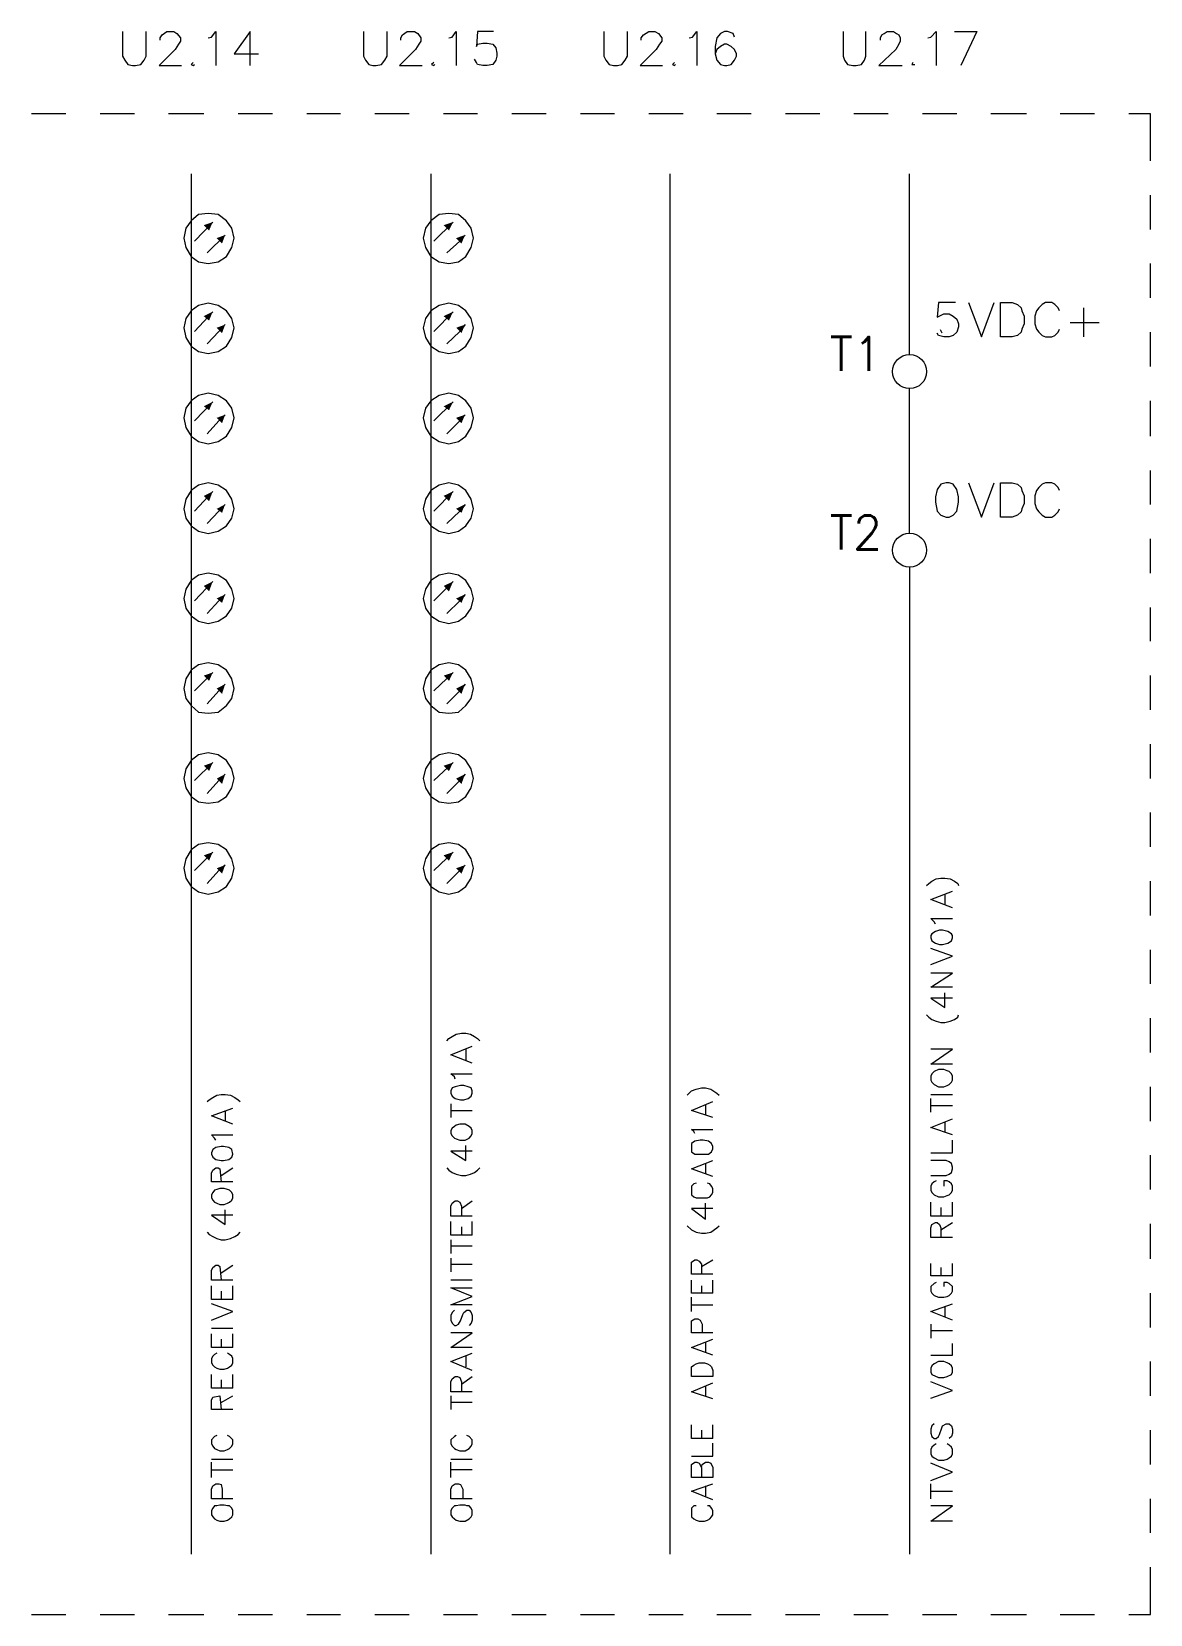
# Model space of a CAD drawing. Extents: x 386 to 646, y 166 to 262.
# Drawn here: x 580.5 to 646.3, y 169.1 to 262.2 of the extents above; entities that cross this region are included whole.
import ezdxf
from ezdxf.enums import TextEntityAlignment as Align

# ---------------------------------------------------------------- set-up
doc = ezdxf.new("R2010")
doc.units = 0
doc.header["$MEASUREMENT"] = 0
doc.layers.get('0').update_dxf_attribs({"linetype": 'CONTINUOUS'})
doc.styles.add('ROMANS', font='romans')

msp = doc.modelspace()

# ---------------------------------------------------------------- hatches: boundary and pattern name
at = {"linetype": 'Continuous'}
for points in [[(590.944, 250.46), (591.154, 250.958), (590.63, 250.775)], [(605.046, 250.46), (605.282, 250.958), (604.732, 250.775)], [(591.705, 249.7), (591.888, 250.198), (591.39, 250.015)], [(605.78, 249.7), (605.99, 250.198), (605.465, 250.015)], [(590.944, 245.166), (591.154, 245.69), (590.63, 245.428)], [(605.046, 245.166), (605.282, 245.69), (604.732, 245.428)], [(591.705, 244.432), (591.888, 244.93), (591.39, 244.746)], [(605.78, 244.432), (605.99, 244.93), (605.465, 244.746)], [(590.944, 239.897), (591.154, 240.395), (590.63, 240.133)], [(605.046, 239.897), (605.282, 240.395), (604.732, 240.133)], [(591.705, 239.137), (591.888, 239.635), (591.39, 239.451)], [(605.78, 239.137), (605.99, 239.635), (605.465, 239.451)], [(590.944, 234.55), (591.154, 235.127), (590.63, 234.865)], [(605.046, 234.55), (605.282, 235.127), (604.732, 234.865)], [(591.705, 233.868), (591.888, 234.367), (591.39, 234.104)], [(605.78, 233.868), (605.99, 234.367), (605.465, 234.104)], [(590.944, 229.255), (591.154, 229.832), (590.63, 229.57)], [(605.046, 229.255), (605.282, 229.832), (604.732, 229.57)], [(591.705, 228.574), (591.888, 229.072), (591.39, 228.836)], [(605.78, 228.574), (605.99, 229.072), (605.465, 228.836)], [(590.944, 223.987), (591.154, 224.485), (590.63, 224.301)], [(605.046, 223.987), (605.282, 224.485), (604.732, 224.301)], [(591.705, 223.227), (591.888, 223.803), (591.39, 223.541)], [(605.78, 223.227), (605.99, 223.803), (605.465, 223.541)], [(590.944, 218.692), (591.154, 219.19), (590.63, 219.007)], [(605.046, 218.692), (605.282, 219.19), (604.732, 219.007)], [(591.705, 217.932), (591.888, 218.509), (591.39, 218.247)], [(605.78, 217.932), (605.99, 218.509), (605.465, 218.247)], [(590.944, 213.424), (591.154, 213.922), (590.63, 213.738)], [(591.705, 212.664), (591.888, 213.162), (591.39, 212.978)], [(605.046, 213.424), (605.282, 213.922), (604.732, 213.738)], [(605.78, 212.664), (605.99, 213.162), (605.465, 212.978)]]:
    msp.add_hatch(color=256, dxfattribs=at).paths.add_polyline_path(points)

# ---------------------------------------------------------------- linework, layer by layer
for p, q in [((585.859, 262.15), (585.859, 260.709)), ((587.249, 260.709), (587.249, 262.15)), ((588.061, 261.783), (588.192, 261.967)), ((588.061, 261.652), (588.061, 261.783)), ((588.192, 261.967), (588.454, 262.15)), ((588.454, 262.15), (588.874, 262.15)), ((588.874, 262.15), (589.057, 262.046)), ((589.136, 261.417), (588.952, 261.102)), ((589.057, 262.046), (589.267, 261.783)), ((589.267, 261.6), (589.136, 261.417)), ((589.267, 261.783), (589.267, 261.6)), ((590.892, 261.783), (591.076, 261.836)), ((591.076, 261.836), (591.338, 262.15)), ((591.338, 262.15), (591.338, 260.158)), ((593.356, 262.15), (592.412, 260.84)), ((593.356, 260.158), (593.356, 262.15)), ((600.014, 262.15), (600.014, 260.709)), ((601.403, 260.709), (601.403, 262.15)), ((602.215, 261.783), (602.32, 261.967)), ((602.215, 261.652), (602.215, 261.783)), ((602.32, 261.967), (602.582, 262.15)), ((602.582, 262.15), (603.028, 262.15)), ((603.028, 262.15), (603.211, 262.046)), ((603.264, 261.417), (603.08, 261.102)), ((603.211, 262.046), (603.395, 261.783)), ((603.395, 261.6), (603.264, 261.417)), ((603.395, 261.783), (603.395, 261.6)), ((605.046, 261.783), (605.23, 261.836)), ((605.23, 261.836), (605.465, 262.15)), ((605.465, 262.15), (605.465, 260.158)), ((606.724, 262.15), (606.671, 261.285)), ((606.671, 261.285), (606.724, 261.417)), ((607.667, 262.15), (606.724, 262.15)), ((606.724, 261.417), (607.038, 261.469)), ((607.038, 261.469), (607.3, 261.469)), ((607.3, 261.469), (607.615, 261.417)), ((607.615, 261.417), (607.798, 261.207)), ((614.141, 262.15), (614.141, 260.709)), ((615.531, 260.709), (615.531, 262.15)), ((616.343, 261.783), (616.474, 261.967)), ((616.343, 261.652), (616.343, 261.783)), ((616.474, 261.967), (616.789, 262.15)), ((616.789, 262.15), (617.156, 262.15)), ((617.156, 262.15), (617.365, 262.046)), ((617.418, 261.417), (617.234, 261.102)), ((617.365, 262.046), (617.549, 261.783)), ((617.549, 261.6), (617.418, 261.417)), ((617.549, 261.783), (617.549, 261.6)), ((619.174, 261.783), (619.357, 261.836)), ((619.357, 261.836), (619.62, 262.15)), ((619.62, 262.15), (619.62, 260.158)), ((620.799, 261.783), (620.694, 261.285)), ((621.009, 262.046), (620.799, 261.783)), ((621.245, 262.15), (621.009, 262.046)), ((621.245, 261.417), (621.009, 261.285)), ((621.428, 262.15), (621.245, 262.15)), ((621.376, 261.417), (621.245, 261.417)), ((621.638, 261.285), (621.376, 261.417)), ((621.743, 262.046), (621.428, 262.15)), ((621.821, 261.836), (621.743, 262.046)), ((628.217, 262.15), (628.217, 260.709)), ((629.554, 260.709), (629.554, 262.15)), ((630.419, 261.783), (630.497, 261.967)), ((630.419, 261.652), (630.419, 261.783)), ((630.497, 261.967), (630.628, 262.046)), ((630.628, 262.046), (630.812, 262.15)), ((630.812, 262.15), (631.179, 262.15)), ((631.179, 262.15), (631.362, 262.046)), ((631.493, 261.417), (631.31, 261.102)), ((631.362, 262.046), (631.493, 261.967)), ((631.493, 261.967), (631.572, 261.783)), ((631.572, 261.6), (631.493, 261.417)), ((631.572, 261.783), (631.572, 261.6)), ((633.197, 261.783), (633.381, 261.836)), ((633.381, 261.836), (633.695, 262.15)), ((633.695, 262.15), (633.695, 260.158)), ((634.77, 262.15), (636.08, 262.15)), ((636.08, 262.15), (635.137, 260.158)), ((585.859, 260.709), (585.991, 260.473)), ((585.991, 260.473), (586.174, 260.211)), ((586.934, 260.211), (587.118, 260.473)), ((587.118, 260.473), (587.249, 260.709)), ((588.952, 261.102), (588.009, 260.158)), ((592.412, 260.84), (593.854, 260.84)), ((600.014, 260.709), (600.145, 260.473)), ((600.145, 260.473), (600.328, 260.211)), ((601.088, 260.211), (601.272, 260.473)), ((601.272, 260.473), (601.403, 260.709)), ((603.08, 261.102), (602.137, 260.158)), ((606.671, 260.342), (606.54, 260.525)), ((607.798, 260.473), (607.615, 260.211)), ((607.798, 261.207), (607.851, 260.892)), ((607.851, 260.709), (607.798, 260.473)), ((607.851, 260.892), (607.851, 260.709)), ((614.141, 260.709), (614.272, 260.473)), ((614.272, 260.473), (614.456, 260.211)), ((615.216, 260.211), (615.4, 260.473)), ((615.4, 260.473), (615.531, 260.709)), ((617.234, 261.102), (616.291, 260.158)), ((620.694, 261.285), (620.694, 260.84)), ((620.799, 261.102), (620.694, 260.84)), ((620.694, 260.84), (620.799, 260.473)), ((621.009, 261.285), (620.799, 261.102)), ((620.799, 260.473), (621.009, 260.211)), ((621.821, 261.102), (621.638, 261.285)), ((621.638, 260.211), (621.821, 260.473)), ((621.952, 260.84), (621.821, 261.102)), ((621.821, 260.473), (621.952, 260.709)), ((621.952, 260.709), (621.952, 260.84)), ((628.217, 260.709), (628.296, 260.473)), ((628.296, 260.473), (628.479, 260.211)), ((629.292, 260.211), (629.475, 260.473)), ((629.475, 260.473), (629.554, 260.709)), ((631.31, 261.102), (630.314, 260.158)), ((586.174, 260.211), (586.436, 260.158)), ((586.436, 260.158), (586.62, 260.158)), ((586.62, 260.158), (586.934, 260.211)), ((588.009, 260.158), (589.319, 260.158)), ((590.001, 260.342), (589.896, 260.211)), ((589.896, 260.211), (590.001, 260.158)), ((590.001, 260.158), (590.079, 260.211)), ((600.328, 260.211), (600.564, 260.158)), ((600.564, 260.158), (600.774, 260.158)), ((600.774, 260.158), (601.088, 260.211)), ((602.137, 260.158), (603.473, 260.158)), ((604.155, 260.342), (604.024, 260.211)), ((604.024, 260.211), (604.155, 260.158)), ((604.155, 260.158), (604.207, 260.211)), ((606.724, 260.211), (606.671, 260.342)), ((607.038, 260.158), (606.724, 260.211)), ((607.3, 260.158), (607.038, 260.158)), ((607.615, 260.211), (607.3, 260.158)), ((614.456, 260.211), (614.718, 260.158)), ((614.718, 260.158), (614.954, 260.158)), ((614.954, 260.158), (615.216, 260.211)), ((616.291, 260.158), (617.601, 260.158)), ((618.309, 260.342), (618.178, 260.211)), ((618.178, 260.211), (618.309, 260.158)), ((618.309, 260.158), (618.361, 260.211)), ((621.009, 260.211), (621.245, 260.158)), ((621.245, 260.158), (621.376, 260.158)), ((621.376, 260.158), (621.638, 260.211)), ((628.479, 260.211), (628.794, 260.158)), ((628.794, 260.158), (628.977, 260.158)), ((628.977, 260.158), (629.292, 260.211)), ((630.314, 260.158), (631.677, 260.158)), ((632.306, 260.342), (632.253, 260.211)), ((632.253, 260.211), (632.437, 260.211)), ((582.531, 257.328), (580.512, 257.328)), ((586.567, 257.328), (584.549, 257.328)), ((590.63, 257.328), (588.559, 257.328)), ((594.666, 257.328), (592.648, 257.328)), ((598.677, 257.328), (596.685, 257.328)), ((602.713, 257.328), (600.695, 257.328)), ((606.724, 257.328), (604.732, 257.328)), ((610.76, 257.328), (608.742, 257.328)), ((614.77, 257.328), (612.778, 257.328)), ((618.807, 257.328), (616.789, 257.328)), ((622.817, 257.328), (620.799, 257.328)), ((626.854, 257.328), (624.836, 257.328)), ((630.864, 257.328), (628.846, 257.328)), ((634.901, 257.328), (632.882, 257.328)), ((638.99, 257.328), (636.893, 257.328)), ((643, 257.328), (640.982, 257.328)), ((646.276, 257.328), (645.018, 257.328)), ((646.276, 254.549), (646.276, 257.328)), ((589.896, 253.789), (589.896, 172.665)), ((603.971, 253.789), (603.971, 172.665)), ((618.047, 172.665), (618.047, 253.789)), ((632.122, 243.17), (632.122, 253.789)), ((646.276, 250.513), (646.276, 252.531)), ((590.315, 251.404), (589.896, 251.037)), ((590.892, 251.456), (590.315, 251.404)), ((591.469, 251.404), (590.892, 251.456)), ((591.967, 251.037), (591.469, 251.404)), ((604.469, 251.404), (603.971, 251.037)), ((605.046, 251.456), (604.469, 251.404)), ((605.597, 251.404), (605.046, 251.456)), ((606.042, 251.037), (605.597, 251.404)), ((589.581, 250.591), (589.45, 250.015)), ((589.896, 251.037), (589.581, 250.591)), ((591.154, 250.958), (590.079, 249.831)), ((592.281, 250.591), (591.967, 251.037)), ((592.412, 250.015), (592.281, 250.591)), ((603.657, 250.591), (603.526, 250.015)), ((603.971, 251.037), (603.657, 250.591)), ((605.282, 250.958), (604.155, 249.831)), ((606.357, 250.591), (606.042, 251.037)), ((606.488, 250.015), (606.357, 250.591)), ((589.45, 250.015), (589.581, 249.464)), ((589.581, 249.464), (589.896, 248.94)), ((591.888, 250.198), (590.84, 249.15)), ((591.967, 248.94), (592.281, 249.464)), ((592.281, 249.464), (592.412, 250.015)), ((603.526, 250.015), (603.657, 249.464)), ((603.657, 249.464), (603.971, 248.94)), ((605.675, 249.831), (604.915, 249.15)), ((605.99, 250.198), (605.675, 249.831)), ((606.042, 248.94), (606.357, 249.464)), ((606.357, 249.464), (606.488, 250.015)), ((589.896, 248.94), (590.315, 248.625)), ((590.315, 248.625), (590.892, 248.521)), ((590.892, 248.521), (591.469, 248.625)), ((591.469, 248.625), (591.967, 248.94)), ((603.971, 248.94), (604.469, 248.625)), ((604.469, 248.625), (605.046, 248.521)), ((605.046, 248.521), (605.597, 248.625)), ((605.597, 248.625), (606.042, 248.94)), ((646.276, 246.502), (646.276, 248.521)), ((589.896, 245.742), (589.581, 245.297)), ((590.315, 246.057), (589.896, 245.742)), ((591.154, 245.69), (590.079, 244.536)), ((590.892, 246.188), (590.315, 246.057)), ((591.469, 246.057), (590.892, 246.188)), ((591.967, 245.742), (591.469, 246.057)), ((592.281, 245.297), (591.967, 245.742)), ((603.971, 245.742), (603.657, 245.297)), ((604.469, 246.057), (603.971, 245.742)), ((605.282, 245.69), (604.155, 244.536)), ((605.046, 246.188), (604.469, 246.057)), ((605.597, 246.057), (605.046, 246.188)), ((606.042, 245.742), (605.597, 246.057)), ((606.357, 245.297), (606.042, 245.742)), ((633.826, 246.24), (633.747, 245.375)), ((634.822, 246.24), (633.826, 246.24)), ((635.582, 246.24), (636.342, 244.222)), ((636.342, 244.222), (637.103, 246.24)), ((637.469, 244.222), (637.469, 246.24)), ((637.469, 246.24), (638.151, 246.24)), ((638.151, 246.24), (638.465, 246.109)), ((638.465, 246.109), (638.675, 245.926)), ((638.675, 245.926), (638.728, 245.742)), ((638.728, 245.742), (638.859, 245.428)), ((639.593, 245.742), (639.488, 245.428)), ((639.724, 245.926), (639.593, 245.742)), ((639.907, 246.109), (639.724, 245.926)), ((640.117, 246.24), (639.907, 246.109)), ((640.484, 246.24), (640.117, 246.24)), ((640.667, 246.109), (640.484, 246.24)), ((640.851, 245.926), (640.667, 246.109)), ((640.929, 245.742), (640.851, 245.926)), ((642.371, 244.222), (642.371, 245.926)), ((589.581, 245.297), (589.45, 244.746)), ((589.45, 244.746), (589.581, 244.17)), ((591.888, 244.93), (591.521, 244.536)), ((592.412, 244.746), (592.281, 245.297)), ((592.281, 244.17), (592.412, 244.746)), ((603.657, 245.297), (603.526, 244.746)), ((603.526, 244.746), (603.657, 244.17)), ((605.99, 244.93), (605.675, 244.536)), ((606.488, 244.746), (606.357, 245.297)), ((606.357, 244.17), (606.488, 244.746)), ((633.747, 245.375), (634.141, 245.559)), ((634.141, 245.559), (634.455, 245.559)), ((634.455, 245.559), (634.691, 245.428)), ((634.691, 245.428), (634.901, 245.244)), ((634.901, 245.244), (635.006, 244.982)), ((635.006, 244.799), (634.901, 244.484)), ((635.006, 244.982), (635.006, 244.799)), ((638.728, 244.668), (638.675, 244.484)), ((638.859, 244.982), (638.728, 244.668)), ((638.859, 245.428), (638.859, 244.982)), ((639.488, 245.428), (639.488, 244.982)), ((639.488, 244.982), (639.593, 244.668)), ((639.593, 244.668), (639.724, 244.484)), ((640.851, 244.484), (640.929, 244.668)), ((641.558, 245.061), (643.262, 245.061)), ((589.581, 244.17), (589.896, 243.672)), ((591.521, 244.536), (590.84, 243.803)), ((591.967, 243.672), (592.281, 244.17)), ((603.657, 244.17), (603.971, 243.672)), ((605.675, 244.536), (604.915, 243.803)), ((606.042, 243.672), (606.357, 244.17)), ((633.826, 244.301), (633.747, 244.432)), ((634.141, 244.222), (633.826, 244.301)), ((634.047, 244.432), (633.942, 244.615)), ((634.455, 244.222), (634.141, 244.222)), ((634.691, 244.301), (634.455, 244.222)), ((634.901, 244.484), (634.691, 244.301)), ((638.151, 244.222), (637.469, 244.222)), ((638.465, 244.301), (638.151, 244.222)), ((638.675, 244.484), (638.465, 244.301)), ((639.724, 244.484), (639.907, 244.301)), ((639.907, 244.301), (640.117, 244.222)), ((640.117, 244.222), (640.484, 244.222)), ((640.484, 244.222), (640.667, 244.301)), ((640.667, 244.301), (640.851, 244.484)), ((646.276, 242.466), (646.276, 244.484)), ((589.896, 243.672), (590.315, 243.357)), ((590.315, 243.357), (590.892, 243.226)), ((590.892, 243.226), (591.469, 243.357)), ((591.469, 243.357), (591.967, 243.672)), ((603.971, 243.672), (604.469, 243.357)), ((604.469, 243.357), (605.046, 243.226)), ((605.046, 243.226), (605.597, 243.357)), ((605.597, 243.357), (606.042, 243.672)), ((632.122, 232.676), (632.122, 241.17)), ((589.581, 240.028), (589.45, 239.451)), ((589.896, 240.448), (589.581, 240.028)), ((590.315, 240.762), (589.896, 240.448)), ((591.154, 240.395), (590.079, 239.268)), ((590.892, 240.893), (590.315, 240.762)), ((591.469, 240.762), (590.892, 240.893)), ((591.967, 240.448), (591.469, 240.762)), ((592.281, 240.028), (591.967, 240.448)), ((592.412, 239.451), (592.281, 240.028)), ((603.657, 240.028), (603.526, 239.451)), ((603.971, 240.448), (603.657, 240.028)), ((604.469, 240.762), (603.971, 240.448)), ((605.282, 240.395), (604.155, 239.268)), ((605.046, 240.893), (604.469, 240.762)), ((605.597, 240.762), (605.046, 240.893)), ((606.042, 240.448), (605.597, 240.762)), ((606.357, 240.028), (606.042, 240.448)), ((606.488, 239.451), (606.357, 240.028)), ((646.276, 238.377), (646.276, 240.448)), ((589.45, 239.451), (589.581, 238.875)), ((591.521, 239.268), (590.84, 238.508)), ((591.888, 239.635), (591.521, 239.268)), ((592.281, 238.875), (592.412, 239.451)), ((603.526, 239.451), (603.657, 238.875)), ((605.675, 239.268), (604.915, 238.508)), ((605.99, 239.635), (605.675, 239.268)), ((606.357, 238.875), (606.488, 239.451)), ((589.581, 238.875), (589.896, 238.377)), ((589.896, 238.377), (590.315, 238.062)), ((591.469, 238.062), (591.967, 238.377)), ((591.967, 238.377), (592.281, 238.875)), ((603.657, 238.875), (603.971, 238.377)), ((603.971, 238.377), (604.469, 238.062)), ((605.597, 238.062), (606.042, 238.377)), ((606.042, 238.377), (606.357, 238.875)), ((590.315, 238.062), (590.892, 237.931)), ((590.892, 237.931), (591.469, 238.062)), ((604.469, 238.062), (605.046, 237.931)), ((605.046, 237.931), (605.597, 238.062)), ((646.276, 234.367), (646.276, 236.359)), ((590.315, 235.494), (589.896, 235.179)), ((590.892, 235.625), (590.315, 235.494)), ((591.469, 235.494), (590.892, 235.625)), ((591.967, 235.179), (591.469, 235.494)), ((604.469, 235.494), (603.971, 235.179)), ((605.046, 235.625), (604.469, 235.494)), ((605.597, 235.494), (605.046, 235.625)), ((606.042, 235.179), (605.597, 235.494)), ((633.957, 235.546), (633.747, 235.231)), ((634.272, 235.625), (633.957, 235.546)), ((634.455, 235.625), (634.272, 235.625)), ((634.691, 235.546), (634.455, 235.625)), ((634.901, 235.231), (634.691, 235.546)), ((635.582, 235.625), (636.342, 233.606)), ((636.342, 233.606), (637.103, 235.625)), ((637.469, 233.606), (637.469, 235.625)), ((637.469, 235.625), (638.151, 235.625)), ((638.151, 235.625), (638.465, 235.546)), ((638.465, 235.546), (638.675, 235.363)), ((638.675, 235.363), (638.728, 235.179)), ((639.724, 235.363), (639.593, 235.179)), ((639.907, 235.546), (639.724, 235.363)), ((640.117, 235.625), (639.907, 235.546)), ((640.484, 235.625), (640.117, 235.625)), ((640.667, 235.546), (640.484, 235.625)), ((640.851, 235.363), (640.667, 235.546)), ((640.929, 235.179), (640.851, 235.363)), ((589.581, 234.681), (589.45, 234.104)), ((589.896, 235.179), (589.581, 234.681)), ((591.154, 235.127), (590.079, 233.973)), ((592.281, 234.681), (591.967, 235.179)), ((592.412, 234.104), (592.281, 234.681)), ((603.657, 234.681), (603.526, 234.104)), ((603.971, 235.179), (603.657, 234.681)), ((605.282, 235.127), (604.155, 233.973)), ((606.357, 234.681), (606.042, 235.179)), ((606.488, 234.104), (606.357, 234.681)), ((633.747, 235.231), (633.643, 234.812)), ((633.643, 234.812), (633.643, 234.498)), ((633.643, 234.498), (633.747, 233.973)), ((635.006, 234.812), (634.901, 235.231)), ((634.901, 233.973), (635.006, 234.498)), ((635.006, 234.498), (635.006, 234.812)), ((638.728, 235.179), (638.859, 234.865)), ((638.859, 234.865), (638.859, 234.419)), ((639.593, 235.179), (639.488, 234.865)), ((639.488, 234.865), (639.488, 234.419)), ((589.45, 234.104), (589.581, 233.554)), ((589.581, 233.554), (589.896, 233.108)), ((591.521, 233.973), (590.84, 233.239)), ((591.888, 234.367), (591.521, 233.973)), ((591.967, 233.108), (592.281, 233.554)), ((592.281, 233.554), (592.412, 234.104)), ((603.526, 234.104), (603.657, 233.554)), ((603.657, 233.554), (603.971, 233.108)), ((605.675, 233.973), (604.915, 233.239)), ((605.99, 234.367), (605.675, 233.973)), ((606.042, 233.108), (606.357, 233.554)), ((606.357, 233.554), (606.488, 234.104)), ((633.747, 233.973), (633.957, 233.737)), ((633.957, 233.737), (634.272, 233.606)), ((634.272, 233.606), (634.455, 233.606)), ((634.455, 233.606), (634.691, 233.737)), ((634.691, 233.737), (634.901, 233.973)), ((638.151, 233.606), (637.469, 233.606)), ((638.465, 233.737), (638.151, 233.606)), ((638.675, 233.921), (638.465, 233.737)), ((638.728, 234.104), (638.675, 233.921)), ((638.859, 234.419), (638.728, 234.104)), ((639.488, 234.419), (639.593, 234.104)), ((639.593, 234.104), (639.724, 233.921)), ((639.724, 233.921), (639.907, 233.737)), ((639.907, 233.737), (640.117, 233.606)), ((640.117, 233.606), (640.484, 233.606)), ((640.484, 233.606), (640.667, 233.737)), ((640.667, 233.737), (640.851, 233.921)), ((640.851, 233.921), (640.929, 234.104)), ((589.896, 233.108), (590.315, 232.794)), ((590.315, 232.794), (590.892, 232.663)), ((590.892, 232.663), (591.469, 232.794)), ((591.469, 232.794), (591.967, 233.108)), ((603.971, 233.108), (604.469, 232.794)), ((604.469, 232.794), (605.046, 232.663)), ((605.046, 232.663), (605.597, 232.794)), ((605.597, 232.794), (606.042, 233.108)), ((646.276, 230.33), (646.276, 232.348)), ((589.896, 229.884), (589.581, 229.386)), ((590.315, 230.199), (589.896, 229.884)), ((591.154, 229.832), (590.079, 228.705)), ((590.892, 230.33), (590.315, 230.199)), ((591.469, 230.199), (590.892, 230.33)), ((591.967, 229.884), (591.469, 230.199)), ((592.281, 229.386), (591.967, 229.884)), ((603.971, 229.884), (603.657, 229.386)), ((604.469, 230.199), (603.971, 229.884)), ((605.282, 229.832), (604.155, 228.705)), ((605.046, 230.33), (604.469, 230.199)), ((605.597, 230.199), (605.046, 230.33)), ((606.042, 229.884), (605.597, 230.199)), ((606.357, 229.386), (606.042, 229.884)), ((632.122, 230.676), (632.122, 172.665)), ((589.581, 229.386), (589.45, 228.836)), ((591.888, 229.072), (591.521, 228.705)), ((592.412, 228.836), (592.281, 229.386)), ((603.657, 229.386), (603.526, 228.836)), ((605.99, 229.072), (605.675, 228.705)), ((606.488, 228.836), (606.357, 229.386)), ((589.45, 228.836), (589.581, 228.259)), ((589.581, 228.259), (589.896, 227.814)), ((591.521, 228.705), (590.84, 227.945)), ((591.967, 227.814), (592.281, 228.259)), ((592.281, 228.259), (592.412, 228.836)), ((603.526, 228.836), (603.657, 228.259)), ((603.657, 228.259), (603.971, 227.814)), ((605.675, 228.705), (604.915, 227.945)), ((606.042, 227.814), (606.357, 228.259)), ((606.357, 228.259), (606.488, 228.836)), ((646.276, 226.32), (646.276, 228.312)), ((589.896, 227.814), (590.315, 227.499)), ((590.315, 227.499), (590.892, 227.368)), ((590.892, 227.368), (591.469, 227.499)), ((591.469, 227.499), (591.967, 227.814)), ((603.971, 227.814), (604.469, 227.499)), ((604.469, 227.499), (605.046, 227.368)), ((605.046, 227.368), (605.597, 227.499)), ((605.597, 227.499), (606.042, 227.814)), ((589.896, 224.616), (589.581, 224.118)), ((590.315, 224.93), (589.896, 224.616)), ((591.154, 224.485), (590.079, 223.41)), ((590.892, 225.061), (590.315, 224.93)), ((591.469, 224.93), (590.892, 225.061)), ((591.967, 224.616), (591.469, 224.93)), ((592.281, 224.118), (591.967, 224.616)), ((603.971, 224.616), (603.657, 224.118)), ((604.469, 224.93), (603.971, 224.616)), ((605.282, 224.485), (604.155, 223.41)), ((605.046, 225.061), (604.469, 224.93)), ((605.597, 224.93), (605.046, 225.061)), ((606.042, 224.616), (605.597, 224.93)), ((606.357, 224.118), (606.042, 224.616)), ((646.276, 222.283), (646.276, 224.301)), ((589.581, 224.118), (589.45, 223.541)), ((589.45, 223.541), (589.581, 222.965)), ((591.521, 223.41), (590.84, 222.65)), ((591.888, 223.803), (591.521, 223.41)), ((592.412, 223.541), (592.281, 224.118)), ((592.281, 222.965), (592.412, 223.541)), ((603.657, 224.118), (603.526, 223.541)), ((603.526, 223.541), (603.657, 222.965)), ((605.675, 223.41), (604.915, 222.65)), ((605.99, 223.803), (605.675, 223.41)), ((606.488, 223.541), (606.357, 224.118)), ((606.357, 222.965), (606.488, 223.541)), ((589.581, 222.965), (589.896, 222.545)), ((589.896, 222.545), (590.315, 222.152)), ((591.469, 222.152), (591.967, 222.545)), ((591.967, 222.545), (592.281, 222.965)), ((603.657, 222.965), (603.971, 222.545)), ((603.971, 222.545), (604.469, 222.152)), ((605.597, 222.152), (606.042, 222.545)), ((606.042, 222.545), (606.357, 222.965)), ((590.315, 222.152), (590.892, 222.1)), ((590.892, 222.1), (591.469, 222.152)), ((604.469, 222.152), (605.046, 222.1)), ((605.046, 222.1), (605.597, 222.152)), ((590.315, 219.636), (589.896, 219.321)), ((590.892, 219.767), (590.315, 219.636)), ((591.469, 219.636), (590.892, 219.767)), ((591.967, 219.321), (591.469, 219.636)), ((604.469, 219.636), (603.971, 219.321)), ((605.046, 219.767), (604.469, 219.636)), ((605.597, 219.636), (605.046, 219.767)), ((606.042, 219.321), (605.597, 219.636)), ((646.276, 218.247), (646.276, 220.265)), ((589.581, 218.823), (589.45, 218.247)), ((589.896, 219.321), (589.581, 218.823)), ((591.154, 219.19), (590.079, 218.142)), ((592.281, 218.823), (591.967, 219.321)), ((592.412, 218.247), (592.281, 218.823)), ((603.657, 218.823), (603.526, 218.247)), ((603.971, 219.321), (603.657, 218.823)), ((605.282, 219.19), (604.155, 218.142)), ((606.357, 218.823), (606.042, 219.321)), ((606.488, 218.247), (606.357, 218.823)), ((589.45, 218.247), (589.581, 217.696)), ((589.581, 217.696), (589.896, 217.198)), ((591.521, 218.142), (590.84, 217.382)), ((591.888, 218.509), (591.521, 218.142)), ((591.967, 217.198), (592.281, 217.696)), ((592.281, 217.696), (592.412, 218.247)), ((603.526, 218.247), (603.657, 217.696)), ((603.657, 217.696), (603.971, 217.198)), ((605.675, 218.142), (604.915, 217.382)), ((605.99, 218.509), (605.675, 218.142)), ((606.042, 217.198), (606.357, 217.696)), ((606.357, 217.696), (606.488, 218.247)), ((589.896, 217.198), (590.315, 216.884)), ((590.315, 216.884), (590.892, 216.805)), ((590.892, 216.805), (591.469, 216.884)), ((591.469, 216.884), (591.967, 217.198)), ((603.971, 217.198), (604.469, 216.884)), ((604.469, 216.884), (605.046, 216.805)), ((605.046, 216.805), (605.597, 216.884)), ((605.597, 216.884), (606.042, 217.198)), ((646.276, 214.236), (646.276, 216.255)), ((589.896, 214.053), (589.581, 213.529)), ((590.315, 214.367), (589.896, 214.053)), ((590.892, 214.472), (590.315, 214.367)), ((591.469, 214.367), (590.892, 214.472)), ((591.967, 214.053), (591.469, 214.367)), ((592.281, 213.529), (591.967, 214.053)), ((603.971, 214.053), (603.657, 213.529)), ((604.469, 214.367), (603.971, 214.053)), ((605.046, 214.472), (604.469, 214.367)), ((605.597, 214.367), (605.046, 214.472)), ((606.042, 214.053), (605.597, 214.367)), ((606.357, 213.529), (606.042, 214.053)), ((589.581, 213.529), (589.45, 212.978)), ((591.154, 213.922), (590.079, 212.847)), ((591.888, 213.162), (591.521, 212.847)), ((592.412, 212.978), (592.281, 213.529)), ((603.657, 213.529), (603.526, 212.978)), ((605.282, 213.922), (604.155, 212.847)), ((605.99, 213.162), (604.915, 212.087)), ((606.488, 212.978), (606.357, 213.529)), ((589.45, 212.978), (589.581, 212.401)), ((589.581, 212.401), (589.896, 211.903)), ((591.521, 212.847), (590.84, 212.087)), ((591.967, 211.903), (592.281, 212.401)), ((592.281, 212.401), (592.412, 212.978)), ((603.526, 212.978), (603.657, 212.401)), ((603.657, 212.401), (603.971, 211.903)), ((606.042, 211.903), (606.357, 212.401)), ((606.357, 212.401), (606.488, 212.978)), ((633.249, 212.087), (633.433, 212.218)), ((633.433, 212.218), (633.695, 212.349)), ((633.695, 212.349), (633.957, 212.401)), ((633.957, 212.401), (634.193, 212.401)), ((634.193, 212.401), (634.508, 212.349)), ((634.508, 212.349), (634.77, 212.218)), ((634.77, 212.218), (634.953, 212.087)), ((646.276, 210.2), (646.276, 212.218)), ((589.896, 211.903), (590.315, 211.589)), ((590.315, 211.589), (590.892, 211.458)), ((590.892, 211.458), (591.469, 211.589)), ((591.469, 211.589), (591.967, 211.903)), ((603.971, 211.903), (604.469, 211.589)), ((604.469, 211.589), (605.046, 211.458)), ((605.046, 211.458), (605.597, 211.589)), ((605.597, 211.589), (606.042, 211.903)), ((633.118, 211.956), (633.249, 212.087)), ((633.381, 211.143), (634.639, 211.641)), ((634.193, 211.458), (634.193, 210.829)), ((634.953, 212.087), (635.006, 211.956)), ((634.639, 210.645), (633.381, 211.143)), ((633.564, 209.833), (633.381, 210.016)), ((633.381, 210.016), (634.639, 210.016)), ((633.643, 209.702), (633.564, 209.833)), ((633.879, 209.335), (633.643, 209.256)), ((634.062, 209.335), (633.879, 209.335)), ((634.377, 209.256), (634.062, 209.335)), ((633.433, 209.125), (633.381, 209.02)), ((633.381, 209.02), (633.381, 208.889)), ((633.381, 208.889), (633.433, 208.706)), ((633.643, 209.256), (633.433, 209.125)), ((633.433, 208.706), (633.643, 208.575)), ((633.643, 208.575), (633.879, 208.496)), ((633.879, 208.496), (634.062, 208.496)), ((634.062, 208.496), (634.377, 208.575)), ((634.586, 209.125), (634.377, 209.256)), ((634.377, 208.575), (634.586, 208.706)), ((634.639, 209.02), (634.586, 209.125)), ((634.586, 208.706), (634.639, 208.889)), ((634.639, 208.889), (634.639, 209.02)), ((634.639, 207.814), (633.381, 208.26)), ((633.381, 207.316), (634.639, 207.814)), ((646.276, 206.189), (646.276, 208.181)), ((633.381, 205.98), (634.639, 206.818)), ((634.639, 206.818), (633.381, 206.818)), ((634.639, 205.98), (633.381, 205.98)), ((634.193, 204.8), (634.193, 205.665)), ((634.639, 205.351), (633.381, 205.351)), ((633.381, 205.351), (634.193, 204.8)), ((633.118, 204.355), (633.249, 204.224)), ((633.249, 204.224), (633.433, 204.092)), ((633.433, 204.092), (633.695, 203.988)), ((633.695, 203.988), (633.957, 203.909)), ((633.957, 203.909), (634.193, 203.909)), ((634.193, 203.909), (634.508, 203.988)), ((634.508, 203.988), (634.77, 204.092)), ((634.77, 204.092), (634.953, 204.224)), ((634.953, 204.224), (635.006, 204.355)), ((646.276, 202.153), (646.276, 204.171)), ((604.915, 202.834), (605.046, 202.965)), ((605.046, 202.965), (605.23, 203.096)), ((605.23, 203.096), (605.465, 203.228)), ((605.465, 203.228), (605.78, 203.28)), ((605.78, 203.28), (606.042, 203.28)), ((606.042, 203.28), (606.304, 203.228)), ((606.304, 203.228), (606.54, 203.096)), ((606.54, 203.096), (606.724, 202.965)), ((606.724, 202.965), (606.855, 202.834)), ((605.151, 202.022), (606.409, 202.52)), ((606.409, 201.524), (605.151, 202.022)), ((606.042, 202.336), (606.042, 201.707)), ((633.381, 201.471), (634.639, 202.336)), ((634.639, 202.336), (633.381, 202.336)), ((634.639, 201.471), (633.381, 201.471)), ((633.564, 201.026), (633.433, 200.895)), ((633.826, 201.157), (633.564, 201.026)), ((634.141, 201.157), (633.826, 201.157)), ((634.324, 201.078), (634.141, 201.157)), ((634.455, 201.026), (634.324, 201.078)), ((634.586, 200.895), (634.455, 201.026)), ((605.361, 200.711), (605.151, 200.895)), ((605.151, 200.895), (606.409, 200.895)), ((605.23, 200.082), (605.151, 199.899)), ((605.413, 200.135), (605.23, 200.082)), ((605.413, 200.58), (605.361, 200.711)), ((605.728, 200.213), (605.413, 200.135)), ((605.911, 200.213), (605.728, 200.213)), ((606.173, 200.135), (605.911, 200.213)), ((606.357, 200.082), (606.173, 200.135)), ((606.409, 199.899), (606.357, 200.082)), ((619.305, 199.899), (619.567, 200.004)), ((619.567, 200.004), (619.882, 200.082)), ((619.882, 200.082), (620.118, 200.082)), ((620.118, 200.082), (620.432, 200.004)), ((620.432, 200.004), (620.799, 199.768)), ((633.433, 200.895), (633.381, 200.764)), ((633.381, 200.764), (633.381, 200.528)), ((633.381, 200.528), (633.433, 200.397)), ((633.433, 200.397), (633.564, 200.266)), ((633.564, 200.266), (633.826, 200.135)), ((633.826, 200.135), (634.141, 200.135)), ((634.141, 200.135), (634.324, 200.213)), ((634.324, 200.213), (634.455, 200.266)), ((634.455, 200.266), (634.586, 200.397)), ((634.639, 200.764), (634.586, 200.895)), ((634.586, 200.397), (634.639, 200.528)), ((634.639, 200.528), (634.639, 200.764)), ((646.276, 198.116), (646.276, 200.135)), ((590.84, 199.27), (590.944, 199.374)), ((590.944, 199.374), (591.154, 199.506)), ((591.154, 199.506), (591.39, 199.637)), ((591.39, 199.637), (591.652, 199.689)), ((591.652, 199.689), (591.888, 199.689)), ((591.888, 199.689), (592.203, 199.637)), ((592.203, 199.637), (592.465, 199.506)), ((592.465, 199.506), (592.648, 199.374)), ((592.648, 199.374), (592.779, 199.27)), ((605.151, 199.899), (605.151, 199.768)), ((605.151, 199.768), (605.23, 199.584)), ((605.151, 199.139), (605.151, 198.326)), ((605.23, 199.584), (605.413, 199.453)), ((605.413, 199.453), (605.728, 199.374)), ((605.728, 199.374), (605.911, 199.374)), ((605.911, 199.374), (606.173, 199.453)), ((606.173, 199.453), (606.357, 199.584)), ((606.357, 199.584), (606.409, 199.768)), ((606.409, 199.768), (606.409, 199.899)), ((619.043, 199.637), (619.305, 199.899)), ((619.305, 198.745), (620.563, 199.27)), ((620.799, 199.768), (620.93, 199.637)), ((633.381, 199.689), (634.639, 199.689)), ((633.381, 198.641), (633.381, 199.453)), ((591.076, 198.431), (592.334, 198.876)), ((592.334, 197.933), (591.076, 198.431)), ((591.888, 198.745), (591.888, 198.116)), ((605.151, 198.745), (606.409, 198.745)), ((620.563, 198.326), (619.305, 198.745)), ((620.118, 199.06), (620.118, 198.509)), ((634.639, 199.007), (633.381, 199.007)), ((633.381, 197.749), (634.639, 198.247)), ((591.259, 197.12), (591.076, 197.304)), ((591.076, 197.304), (592.334, 197.304)), ((605.23, 197.697), (605.151, 197.566)), ((605.151, 197.566), (605.151, 197.382)), ((605.151, 197.382), (605.23, 197.251)), ((605.361, 197.802), (605.23, 197.697)), ((605.23, 197.251), (605.361, 197.12)), ((605.465, 197.88), (605.361, 197.802)), ((605.675, 197.933), (605.465, 197.88)), ((605.99, 197.933), (605.675, 197.933)), ((606.226, 197.802), (605.99, 197.933)), ((606.357, 197.697), (606.226, 197.802)), ((606.226, 197.12), (606.357, 197.251)), ((606.409, 197.566), (606.357, 197.697)), ((606.357, 197.251), (606.409, 197.382)), ((606.409, 197.382), (606.409, 197.566)), ((619.436, 197.513), (619.305, 197.618)), ((619.305, 197.618), (620.563, 197.618)), ((619.489, 197.382), (619.436, 197.513)), ((634.639, 197.304), (633.381, 197.749)), ((634.193, 198.064), (634.193, 197.513)), ((591.154, 196.439), (591.076, 196.255)), ((591.338, 196.57), (591.154, 196.439)), ((591.338, 196.989), (591.259, 197.12)), ((591.652, 196.622), (591.338, 196.57)), ((591.783, 196.622), (591.652, 196.622)), ((592.098, 196.57), (591.783, 196.622)), ((592.281, 196.439), (592.098, 196.57)), ((592.334, 196.177), (592.281, 196.439)), ((606.409, 196.36), (605.151, 196.36)), ((605.151, 196.36), (606.042, 195.81)), ((605.361, 197.12), (605.465, 197.068)), ((605.465, 197.068), (605.675, 196.989)), ((605.675, 196.989), (605.99, 196.989)), ((605.99, 196.989), (606.226, 197.12)), ((606.042, 195.81), (606.042, 196.675)), ((619.489, 196.937), (619.305, 196.806)), ((619.305, 196.806), (619.305, 196.491)), ((619.305, 196.491), (619.305, 196.308)), ((619.305, 196.308), (619.489, 196.177)), ((619.803, 196.989), (619.489, 196.937)), ((619.987, 196.989), (619.803, 196.989)), ((620.301, 196.937), (619.987, 196.989)), ((620.485, 196.806), (620.301, 196.937)), ((620.301, 196.177), (620.485, 196.308)), ((620.563, 196.622), (620.485, 196.806)), ((620.485, 196.308), (620.563, 196.491)), ((620.563, 196.491), (620.563, 196.622)), ((634.639, 196.255), (634.639, 196.989)), ((591.076, 196.255), (591.076, 196.177)), ((591.076, 196.177), (591.154, 195.993)), ((591.154, 195.993), (591.338, 195.862)), ((591.154, 195.233), (591.338, 195.364)), ((591.338, 195.862), (591.652, 195.81)), ((591.338, 195.364), (591.469, 195.364)), ((591.469, 195.364), (591.574, 195.312)), ((591.652, 195.81), (591.783, 195.81)), ((591.652, 194.919), (592.334, 195.364)), ((591.783, 195.81), (592.098, 195.862)), ((592.098, 195.862), (592.281, 195.993)), ((592.281, 195.993), (592.334, 196.177)), ((604.915, 195.364), (605.046, 195.233)), ((606.724, 195.233), (606.855, 195.364)), ((619.305, 195.312), (620.563, 195.81)), ((619.489, 196.177), (620.301, 196.177)), ((620.118, 195.626), (620.118, 194.997)), ((633.381, 196.255), (634.639, 196.255)), ((634.272, 195.81), (633.381, 195.81)), ((634.455, 195.731), (634.272, 195.81)), ((634.586, 195.626), (634.455, 195.731)), ((634.639, 195.417), (634.586, 195.626)), ((634.639, 195.312), (634.639, 195.417)), ((646.276, 194.106), (646.276, 196.124)), ((591.076, 195.05), (591.154, 195.233)), ((591.076, 194.552), (591.076, 195.05)), ((592.334, 194.552), (591.076, 194.552)), ((591.574, 195.312), (591.652, 194.552)), ((605.046, 195.233), (605.23, 195.102)), ((605.23, 195.102), (605.465, 194.997)), ((605.465, 194.997), (605.78, 194.919)), ((605.78, 194.919), (606.042, 194.919)), ((606.042, 194.919), (606.304, 194.997)), ((606.304, 194.997), (606.54, 195.102)), ((606.54, 195.102), (606.724, 195.233)), ((620.563, 194.866), (619.305, 195.312)), ((619.436, 194.421), (619.305, 194.289)), ((619.567, 194.473), (619.436, 194.421)), ((620.38, 194.421), (620.249, 194.473)), ((620.485, 194.289), (620.38, 194.421)), ((633.381, 194.919), (634.272, 194.919)), ((633.433, 194.421), (633.381, 194.289)), ((633.564, 194.552), (633.433, 194.421)), ((633.695, 194.604), (633.564, 194.552)), ((634.324, 194.604), (634.141, 194.604)), ((634.141, 194.604), (634.141, 194.289)), ((634.272, 194.919), (634.455, 194.997)), ((634.455, 194.552), (634.324, 194.604)), ((634.455, 194.997), (634.586, 195.102)), ((634.586, 194.421), (634.455, 194.552)), ((634.586, 195.102), (634.639, 195.312)), ((634.639, 194.289), (634.586, 194.421)), ((591.154, 193.922), (591.076, 193.791)), ((591.076, 193.791), (591.076, 193.608)), ((591.076, 193.608), (591.154, 193.477)), ((591.259, 194.054), (591.154, 193.922)), ((591.39, 194.106), (591.259, 194.054)), ((591.574, 194.158), (591.39, 194.106)), ((591.836, 194.158), (591.574, 194.158)), ((592.019, 194.106), (591.836, 194.158)), ((592.15, 194.054), (592.019, 194.106)), ((592.281, 193.922), (592.15, 194.054)), ((592.334, 193.791), (592.281, 193.922)), ((592.281, 193.477), (592.334, 193.608)), ((592.334, 193.608), (592.334, 193.791)), ((619.305, 194.289), (619.305, 193.791)), ((619.305, 193.791), (619.436, 193.66)), ((619.436, 193.66), (619.567, 193.608)), ((619.567, 193.608), (620.249, 193.608)), ((620.249, 193.608), (620.38, 193.66)), ((620.38, 193.66), (620.485, 193.791)), ((620.563, 194.158), (620.485, 194.289)), ((620.485, 193.791), (620.563, 193.922)), ((620.563, 193.922), (620.563, 194.158)), ((633.381, 194.289), (633.381, 194.054)), ((633.381, 194.054), (633.433, 193.922)), ((633.433, 193.922), (633.564, 193.791)), ((633.564, 193.791), (633.826, 193.66)), ((633.826, 193.66), (634.141, 193.66)), ((634.141, 193.66), (634.324, 193.739)), ((634.324, 193.739), (634.455, 193.791)), ((634.455, 193.791), (634.586, 193.922)), ((634.586, 193.922), (634.639, 194.054)), ((634.639, 194.054), (634.639, 194.289)), ((592.334, 192.586), (591.076, 192.586)), ((591.076, 192.586), (591.888, 192.035)), ((591.154, 193.477), (591.259, 193.346)), ((591.259, 193.346), (591.39, 193.293)), ((591.39, 193.293), (591.574, 193.215)), ((591.574, 193.215), (591.836, 193.215)), ((591.836, 193.215), (592.019, 193.293)), ((591.888, 192.035), (591.888, 192.9)), ((592.019, 193.293), (592.15, 193.346)), ((592.15, 193.346), (592.281, 193.477)), ((605.151, 193.11), (605.23, 193.293)), ((605.151, 192.533), (605.151, 193.11)), ((605.23, 193.293), (605.413, 193.424)), ((605.413, 193.424), (605.544, 193.424)), ((605.544, 193.424), (605.675, 193.346)), ((605.675, 193.346), (605.78, 193.11)), ((605.78, 192.979), (606.409, 193.424)), ((605.78, 193.11), (605.78, 192.533)), ((620.563, 192.979), (619.305, 192.979)), ((619.305, 192.979), (620.118, 192.35)), ((620.118, 192.35), (620.118, 193.293)), ((633.381, 192.533), (633.381, 193.346)), ((633.957, 193.031), (633.957, 192.533)), ((634.639, 192.533), (634.639, 193.346)), ((606.409, 192.533), (605.151, 192.533)), ((605.151, 191.406), (605.151, 192.219)), ((605.78, 191.904), (605.78, 191.406)), ((606.409, 191.406), (606.409, 192.219)), ((619.043, 191.957), (619.305, 191.721)), ((619.305, 191.721), (619.567, 191.59)), ((620.432, 191.59), (620.799, 191.852)), ((620.799, 191.852), (620.93, 191.957)), ((634.639, 192.533), (633.381, 192.533)), ((633.381, 191.852), (633.433, 192.035)), ((633.381, 191.275), (633.381, 191.852)), ((633.433, 192.035), (633.643, 192.166)), ((633.643, 192.166), (633.747, 192.166)), ((633.747, 192.166), (633.879, 192.035)), ((633.879, 192.035), (633.957, 191.852)), ((633.957, 191.721), (634.639, 192.166)), ((633.957, 191.852), (633.957, 191.275)), ((646.276, 190.017), (646.276, 192.088)), ((590.84, 191.59), (590.944, 191.459)), ((590.944, 191.459), (591.154, 191.328)), ((591.154, 191.328), (591.39, 191.223)), ((591.39, 191.223), (591.652, 191.144)), ((591.652, 191.144), (591.888, 191.144)), ((591.888, 191.144), (592.203, 191.223)), ((592.203, 191.223), (592.465, 191.328)), ((592.465, 191.328), (592.648, 191.459)), ((592.648, 191.459), (592.779, 191.59)), ((606.409, 191.406), (605.151, 191.406)), ((605.151, 191.144), (605.151, 190.332)), ((605.151, 190.777), (606.409, 190.777)), ((619.567, 191.59), (619.882, 191.537)), ((619.882, 191.537), (620.118, 191.537)), ((620.118, 191.537), (620.432, 191.59)), ((634.639, 191.275), (633.381, 191.275)), ((605.151, 190.069), (605.151, 189.257)), ((619.305, 189.834), (619.489, 189.965)), ((619.305, 189.126), (619.305, 189.834)), ((619.489, 189.965), (619.62, 189.965)), ((619.62, 189.965), (619.751, 189.886)), ((619.751, 189.886), (619.882, 189.702)), ((619.882, 189.571), (620.563, 189.965)), ((591.076, 189.336), (591.154, 189.519)), ((591.076, 188.759), (591.076, 189.336)), ((591.154, 189.519), (591.338, 189.65)), ((591.338, 189.65), (591.469, 189.65)), ((591.469, 189.65), (591.574, 189.571)), ((591.574, 189.571), (591.652, 188.759)), ((591.652, 189.204), (592.334, 189.65)), ((605.151, 189.702), (606.409, 189.702)), ((620.563, 189.126), (619.305, 189.126)), ((619.882, 189.702), (619.882, 189.126)), ((633.381, 189.021), (633.381, 189.755)), ((634.639, 189.021), (633.381, 189.021)), ((633.957, 189.519), (633.957, 189.021)), ((634.639, 189.021), (634.639, 189.755)), ((592.334, 188.759), (591.076, 188.759)), ((591.076, 187.632), (591.076, 188.444)), ((591.652, 188.13), (591.652, 187.632)), ((592.334, 187.632), (592.334, 188.444)), ((606.409, 188.759), (605.151, 188.759)), ((606.409, 187.815), (605.151, 188.313)), ((605.151, 188.313), (606.409, 188.313)), ((619.305, 187.999), (619.305, 188.759)), ((620.563, 187.999), (619.305, 187.999)), ((619.882, 188.444), (619.882, 187.999)), ((620.563, 187.999), (620.563, 188.759)), ((633.564, 188.575), (633.381, 188.392)), ((633.381, 188.392), (633.381, 188.13)), ((633.381, 188.13), (633.433, 187.999)), ((633.433, 187.999), (633.564, 187.868)), ((633.695, 188.628), (633.564, 188.575)), ((634.324, 188.628), (634.141, 188.628)), ((634.141, 188.628), (634.141, 188.392)), ((634.455, 188.575), (634.324, 188.628)), ((634.639, 188.392), (634.455, 188.575)), ((634.455, 187.868), (634.586, 187.999)), ((634.586, 187.999), (634.639, 188.13)), ((634.639, 188.13), (634.639, 188.392)), ((646.276, 185.98), (646.276, 187.999)), ((592.334, 187.632), (591.076, 187.632)), ((592.334, 186.924), (591.076, 187.37)), ((605.151, 187.317), (606.409, 187.815)), ((606.409, 187.317), (605.151, 187.317)), ((605.361, 187.003), (605.23, 186.872)), ((605.911, 186.872), (606.095, 187.003)), ((606.095, 187.003), (606.226, 187.003)), ((606.226, 187.003), (606.357, 186.872)), ((619.305, 186.924), (619.305, 187.763)), ((619.305, 187.317), (620.563, 187.317)), ((633.381, 186.924), (634.639, 187.37)), ((633.564, 187.868), (633.826, 187.763)), ((633.826, 187.763), (634.141, 187.763)), ((634.141, 187.763), (634.324, 187.815)), ((634.193, 187.186), (634.193, 186.61)), ((634.324, 187.815), (634.455, 187.868)), ((591.076, 186.426), (592.334, 186.924)), ((605.23, 186.872), (605.151, 186.688)), ((605.151, 186.688), (605.151, 186.426)), ((605.151, 186.426), (605.23, 186.243)), ((605.23, 186.243), (605.361, 186.112)), ((605.361, 186.112), (605.465, 186.112)), ((605.465, 186.112), (605.597, 186.19)), ((605.597, 186.19), (605.728, 186.374)), ((605.728, 186.374), (605.859, 186.741)), ((605.859, 186.741), (605.911, 186.872)), ((606.357, 186.243), (606.226, 186.112)), ((606.357, 186.872), (606.409, 186.688)), ((606.409, 186.426), (606.357, 186.243)), ((606.409, 186.688), (606.409, 186.426)), ((619.305, 186.374), (619.489, 186.505)), ((619.305, 185.666), (619.305, 186.374)), ((619.489, 186.505), (619.672, 186.505)), ((619.672, 186.505), (619.803, 186.426)), ((619.803, 186.426), (619.934, 186.19)), ((619.934, 186.19), (619.934, 185.666)), ((634.639, 186.426), (633.381, 186.924)), ((633.381, 186.19), (633.381, 185.351)), ((592.334, 185.928), (591.076, 185.928)), ((591.076, 184.801), (591.076, 185.614)), ((591.652, 185.299), (591.652, 184.801)), ((592.334, 184.801), (592.334, 185.614)), ((605.151, 184.801), (606.409, 185.666)), ((606.409, 185.666), (605.151, 185.666)), ((620.563, 185.666), (619.305, 185.666)), ((619.305, 184.801), (620.563, 185.299)), ((634.639, 185.797), (633.381, 185.797)), ((592.334, 184.801), (591.076, 184.801)), ((591.154, 184.303), (591.076, 184.172)), ((591.259, 184.408), (591.154, 184.303)), ((591.39, 184.486), (591.259, 184.408)), ((592.15, 184.408), (592.019, 184.486)), ((592.281, 184.303), (592.15, 184.408)), ((592.334, 184.172), (592.281, 184.303)), ((606.409, 184.801), (605.151, 184.801)), ((605.151, 183.988), (606.409, 184.486)), ((606.042, 184.303), (606.042, 183.674)), ((620.563, 184.355), (619.305, 184.801)), ((620.118, 185.116), (620.118, 184.539)), ((633.381, 184.355), (634.639, 184.355)), ((634.639, 184.355), (634.639, 185.037)), ((591.076, 184.172), (591.076, 183.91)), ((591.076, 183.91), (591.154, 183.779)), ((591.154, 183.779), (591.259, 183.674)), ((591.259, 183.674), (591.39, 183.595)), ((591.39, 183.595), (591.574, 183.543)), ((591.574, 183.543), (591.836, 183.543)), ((591.836, 183.543), (592.019, 183.595)), ((592.019, 183.595), (592.15, 183.674)), ((592.15, 183.674), (592.281, 183.779)), ((592.281, 183.779), (592.334, 183.91)), ((592.334, 183.91), (592.334, 184.172)), ((606.409, 183.464), (605.151, 183.988)), ((619.305, 183.674), (619.436, 183.779)), ((619.305, 183.097), (619.305, 183.674)), ((619.436, 183.779), (619.567, 183.857)), ((619.567, 183.857), (619.751, 183.91)), ((619.751, 183.91), (620.065, 183.91)), ((620.065, 183.91), (620.249, 183.857)), ((620.249, 183.857), (620.38, 183.779)), ((620.38, 183.779), (620.485, 183.674)), ((620.485, 183.674), (620.563, 183.464)), ((620.563, 183.464), (620.563, 183.097)), ((633.433, 183.726), (633.381, 183.595)), ((633.381, 183.595), (633.381, 183.359)), ((633.381, 183.359), (633.433, 183.228)), ((633.564, 183.857), (633.433, 183.726)), ((633.826, 183.988), (633.564, 183.857)), ((634.141, 183.988), (633.826, 183.988)), ((634.324, 183.91), (634.141, 183.988)), ((634.455, 183.857), (634.324, 183.91)), ((634.586, 183.726), (634.455, 183.857)), ((634.639, 183.595), (634.586, 183.726)), ((634.586, 183.228), (634.639, 183.359)), ((634.639, 183.359), (634.639, 183.595)), ((646.276, 181.97), (646.276, 183.988)), ((591.076, 182.416), (591.076, 183.228)), ((592.334, 182.416), (591.076, 182.416)), ((591.652, 182.914), (591.652, 182.416)), ((592.334, 182.416), (592.334, 183.228)), ((605.151, 182.783), (605.23, 182.966)), ((605.151, 182.206), (605.151, 182.783)), ((605.23, 182.966), (605.413, 183.097)), ((605.413, 183.097), (605.544, 183.097)), ((605.544, 183.097), (605.675, 183.045)), ((605.675, 183.045), (605.78, 182.783)), ((605.78, 182.652), (606.409, 183.097)), ((605.78, 182.783), (605.78, 182.206)), ((620.563, 183.097), (619.305, 183.097)), ((619.305, 182.206), (620.563, 182.73)), ((620.118, 182.521), (620.118, 181.97)), ((634.639, 182.285), (633.381, 182.783)), ((633.433, 183.228), (633.826, 183.045)), ((633.826, 183.045), (634.141, 183.045)), ((634.141, 183.045), (634.324, 183.097)), ((634.324, 183.097), (634.586, 183.228)), ((591.076, 181.708), (591.154, 181.892)), ((591.076, 181.158), (591.076, 181.708)), ((591.154, 181.892), (591.574, 181.97)), ((591.574, 181.97), (591.652, 181.158)), ((591.652, 181.577), (592.334, 181.97)), ((606.409, 182.206), (605.151, 182.206)), ((605.151, 181.97), (605.151, 181.158)), ((606.409, 181.577), (605.151, 181.577)), ((620.563, 181.787), (619.305, 182.206)), ((633.381, 181.839), (634.639, 182.285)), ((592.334, 181.158), (591.076, 181.158)), ((591.259, 179.585), (591.076, 179.375)), ((591.39, 179.637), (591.259, 179.585)), ((592.15, 179.585), (592.019, 179.637)), ((592.334, 179.375), (592.15, 179.585)), ((605.361, 179.585), (605.151, 179.375)), ((605.465, 179.637), (605.361, 179.585)), ((606.226, 179.585), (606.095, 179.637)), ((606.409, 179.375), (606.226, 179.585)), ((619.305, 179.454), (619.305, 180.266)), ((619.882, 179.952), (619.882, 179.454)), ((620.563, 179.454), (620.563, 180.266)), ((633.433, 180.214), (633.381, 180.004)), ((633.381, 180.004), (633.381, 179.768)), ((633.381, 179.768), (633.433, 179.585)), ((633.564, 180.319), (633.433, 180.214)), ((633.433, 179.585), (633.564, 179.454)), ((633.695, 179.454), (633.826, 179.585)), ((633.826, 179.585), (633.879, 179.69)), ((633.879, 179.69), (634.01, 180.083)), ((634.01, 180.083), (634.062, 180.214)), ((634.062, 180.214), (634.272, 180.319)), ((634.272, 180.319), (634.455, 180.319)), ((634.455, 180.319), (634.586, 180.214)), ((634.586, 179.585), (634.455, 179.454)), ((634.586, 180.214), (634.639, 180.004)), ((634.639, 179.768), (634.586, 179.585)), ((634.639, 180.004), (634.639, 179.768)), ((646.276, 177.934), (646.276, 179.952)), ((591.076, 179.375), (591.076, 179.139)), ((591.076, 179.139), (591.154, 179.008)), ((591.154, 179.008), (591.259, 178.877)), ((591.259, 178.877), (591.39, 178.825)), ((591.39, 178.825), (591.574, 178.746)), ((591.574, 178.746), (591.836, 178.746)), ((591.836, 178.746), (592.019, 178.825)), ((592.019, 178.825), (592.15, 178.877)), ((592.15, 178.877), (592.281, 179.008)), ((592.281, 179.008), (592.334, 179.139)), ((592.334, 179.139), (592.334, 179.375)), ((605.151, 179.375), (605.151, 179.139)), ((605.151, 179.139), (605.23, 179.008)), ((605.23, 179.008), (605.361, 178.877)), ((605.361, 178.877), (605.465, 178.825)), ((605.465, 178.825), (605.675, 178.746)), ((605.675, 178.746), (605.99, 178.746)), ((605.99, 178.746), (606.226, 178.877)), ((606.226, 178.877), (606.357, 179.008)), ((606.357, 179.008), (606.409, 179.139)), ((606.409, 179.139), (606.409, 179.375)), ((620.563, 179.454), (619.305, 179.454)), ((620.563, 178.432), (620.563, 179.192)), ((633.433, 178.956), (633.381, 178.825)), ((633.381, 178.825), (633.381, 178.563)), ((633.564, 179.061), (633.433, 178.956)), ((633.564, 179.454), (633.695, 179.454)), ((633.695, 179.139), (633.564, 179.061)), ((634.455, 179.061), (634.324, 179.139)), ((634.586, 178.956), (634.455, 179.061)), ((634.639, 178.825), (634.586, 178.956)), ((634.639, 178.563), (634.639, 178.825)), ((591.076, 178.248), (592.334, 178.248)), ((591.076, 177.173), (591.076, 178.065)), ((605.151, 178.248), (606.409, 178.248)), ((605.151, 177.173), (605.151, 178.065)), ((619.305, 178.432), (620.563, 178.432)), ((619.305, 177.934), (619.489, 178.065)), ((619.305, 177.173), (619.305, 177.934)), ((619.489, 178.065), (619.62, 178.065)), ((619.62, 178.065), (619.751, 178.012)), ((619.751, 178.012), (619.882, 177.75)), ((619.882, 177.75), (619.934, 177.934)), ((619.882, 177.75), (619.882, 177.173)), ((619.934, 177.934), (620.118, 178.065)), ((620.118, 178.065), (620.301, 178.065)), ((620.301, 178.065), (620.432, 178.012)), ((620.432, 178.012), (620.563, 177.75)), ((620.563, 177.75), (620.563, 177.173)), ((633.381, 178.563), (633.433, 178.432)), ((634.639, 177.488), (633.381, 178.012)), ((633.433, 178.432), (633.564, 178.327)), ((633.564, 178.327), (633.826, 178.196)), ((633.826, 178.196), (634.141, 178.196)), ((634.141, 178.196), (634.324, 178.248)), ((634.324, 178.248), (634.455, 178.327)), ((634.455, 178.327), (634.586, 178.432)), ((634.586, 178.432), (634.639, 178.563)), ((591.076, 177.619), (592.334, 177.619)), ((591.154, 176.675), (591.338, 176.807)), ((591.338, 176.807), (591.521, 176.807)), ((591.521, 176.807), (591.652, 176.754)), ((591.652, 176.754), (591.705, 176.492)), ((606.409, 177.619), (605.151, 177.619)), ((605.23, 176.675), (605.413, 176.807)), ((605.413, 176.807), (605.597, 176.807)), ((605.597, 176.807), (605.728, 176.754)), ((605.728, 176.754), (605.859, 176.492)), ((620.563, 177.173), (619.305, 177.173)), ((619.305, 176.361), (620.563, 176.807)), ((633.381, 176.99), (634.639, 177.488)), ((633.381, 175.915), (633.381, 176.807)), ((591.076, 176.492), (591.154, 176.675)), ((591.076, 175.915), (591.076, 176.492)), ((592.334, 175.915), (591.076, 175.915)), ((591.705, 176.492), (591.705, 175.915)), ((605.151, 176.492), (605.23, 176.675)), ((605.151, 175.915), (605.151, 176.492)), ((606.409, 175.915), (605.151, 175.915)), ((605.859, 176.492), (605.859, 175.915)), ((620.563, 175.863), (619.305, 176.361)), ((620.118, 176.675), (620.118, 176.046)), ((633.381, 176.361), (634.639, 176.361)), ((646.276, 173.923), (646.276, 175.915)), ((591.154, 175.365), (591.076, 175.234)), ((591.076, 175.234), (591.076, 174.972)), ((591.076, 174.972), (591.154, 174.867)), ((591.259, 175.496), (591.154, 175.365)), ((591.39, 175.496), (591.259, 175.496)), ((591.574, 175.548), (591.39, 175.496)), ((591.836, 175.548), (591.574, 175.548)), ((592.019, 175.496), (591.836, 175.548)), ((592.15, 175.496), (592.019, 175.496)), ((592.281, 175.365), (592.15, 175.496)), ((592.334, 175.234), (592.281, 175.365)), ((592.281, 174.867), (592.334, 174.972)), ((592.334, 174.972), (592.334, 175.234)), ((605.23, 175.365), (605.151, 175.234)), ((605.151, 175.234), (605.151, 174.972)), ((605.151, 174.972), (605.23, 174.867)), ((605.361, 175.496), (605.23, 175.365)), ((605.465, 175.496), (605.361, 175.496)), ((605.675, 175.548), (605.465, 175.496)), ((605.99, 175.548), (605.675, 175.548)), ((606.095, 175.496), (605.99, 175.548)), ((606.226, 175.496), (606.095, 175.496)), ((606.357, 175.365), (606.226, 175.496)), ((606.409, 175.234), (606.357, 175.365)), ((606.357, 174.867), (606.409, 174.972)), ((606.409, 174.972), (606.409, 175.234)), ((619.436, 175.496), (619.305, 175.365)), ((619.305, 175.365), (619.305, 174.867)), ((619.567, 175.496), (619.436, 175.496)), ((620.38, 175.496), (620.249, 175.496)), ((620.485, 175.365), (620.38, 175.496)), ((620.563, 175.234), (620.485, 175.365)), ((620.485, 174.867), (620.563, 174.972)), ((620.563, 174.972), (620.563, 175.234)), ((633.381, 174.605), (634.639, 175.496)), ((634.639, 175.496), (633.381, 175.496)), ((591.154, 174.867), (591.259, 174.736)), ((591.259, 174.736), (591.39, 174.657)), ((591.39, 174.657), (591.574, 174.605)), ((591.574, 174.605), (591.836, 174.605)), ((591.836, 174.605), (592.019, 174.657)), ((592.019, 174.657), (592.15, 174.736)), ((592.15, 174.736), (592.281, 174.867)), ((605.23, 174.867), (605.361, 174.736)), ((605.361, 174.736), (605.465, 174.657)), ((605.465, 174.657), (605.675, 174.605)), ((605.675, 174.605), (605.99, 174.605)), ((605.99, 174.605), (606.226, 174.736)), ((606.226, 174.736), (606.357, 174.867)), ((619.305, 174.867), (619.436, 174.736)), ((619.436, 174.736), (619.567, 174.657)), ((619.567, 174.657), (619.751, 174.605)), ((619.751, 174.605), (620.065, 174.605)), ((620.065, 174.605), (620.249, 174.657)), ((620.249, 174.657), (620.38, 174.736)), ((620.38, 174.736), (620.485, 174.867)), ((634.639, 174.605), (633.381, 174.605)), ((646.276, 169.127), (646.276, 171.905)), ((580.512, 169.127), (582.531, 169.127)), ((584.549, 169.127), (586.567, 169.127)), ((588.559, 169.127), (590.63, 169.127)), ((592.648, 169.127), (594.666, 169.127)), ((596.685, 169.127), (598.677, 169.127)), ((600.695, 169.127), (602.713, 169.127)), ((604.732, 169.127), (606.724, 169.127)), ((608.742, 169.127), (610.76, 169.127)), ((612.778, 169.127), (614.77, 169.127)), ((616.789, 169.127), (618.807, 169.127)), ((620.799, 169.127), (622.817, 169.127)), ((624.836, 169.127), (626.854, 169.127)), ((628.846, 169.127), (630.864, 169.127)), ((632.882, 169.127), (634.901, 169.127)), ((636.893, 169.127), (638.99, 169.127)), ((640.982, 169.127), (643, 169.127)), ((645.018, 169.127), (646.276, 169.127))]:
    msp.add_line(p, q)
for centre in [(632.122, 242.17), (632.122, 231.676)]:
    msp.add_circle(centre, 1, dxfattribs=at)

# ---------------------------------------------------------------- texts
at = {"lineweight": -3, "style": 'ROMANS'}
for tag, p in [('T1', (628.965, 244.211)), ('T2', (628.965, 233.717))]:
    msp.add_attdef(tag, text='', height=2, dxfattribs=at).set_placement(p, align=Align.TOP_CENTER)

doc.saveas('drawing.dxf')
